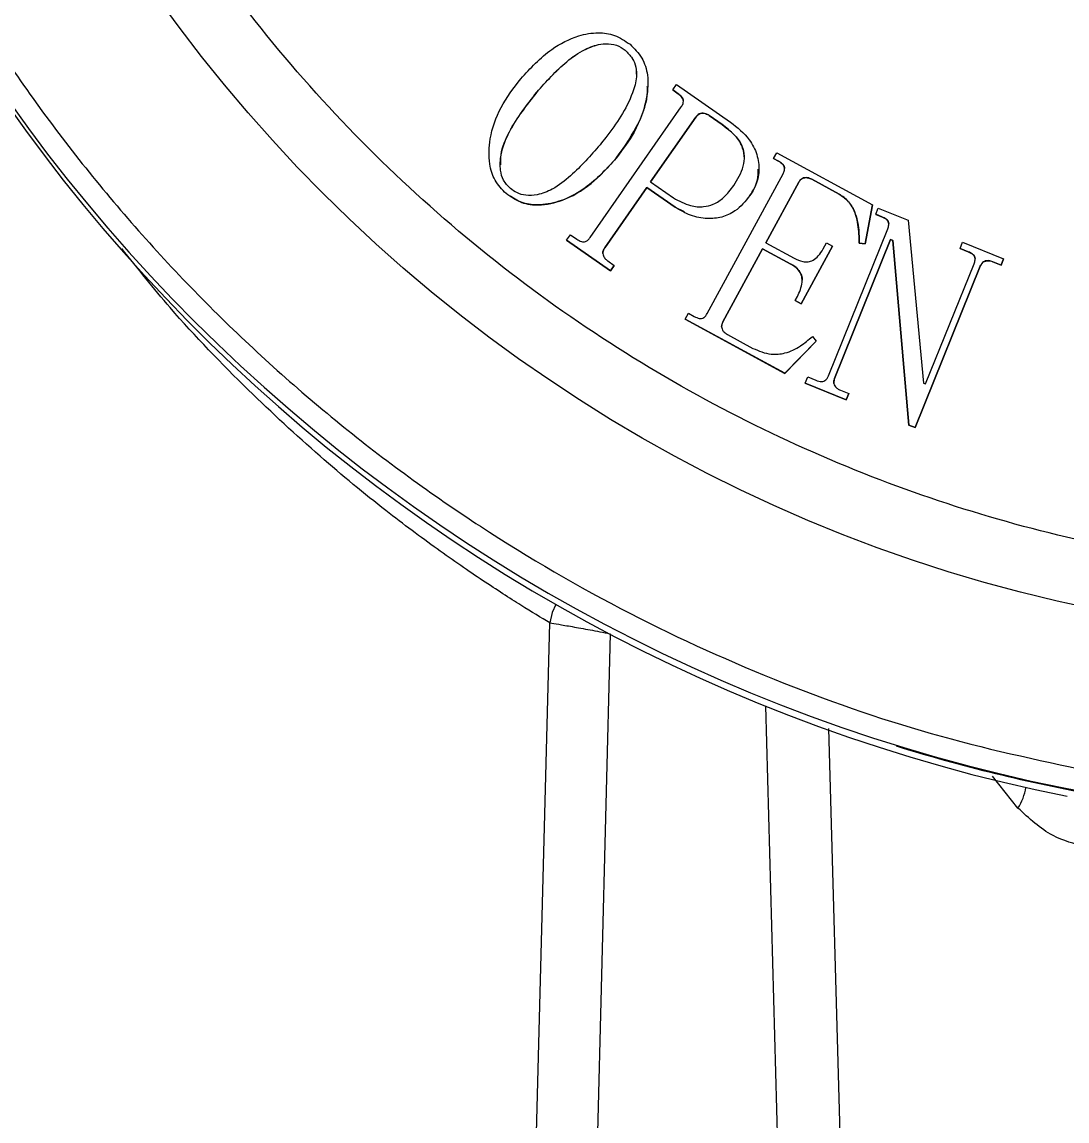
# Model space of a CAD drawing. Header units: millimetres. Extents: x 2136 to 4572, y 748 to 2471.
# Drawn here: x 3711.2 to 3760.1, y 2117.7 to 2169.1 of the extents above; entities that cross this region are included whole.
import ezdxf

# ---------------------------------------------------------------- set-up
doc = ezdxf.new("R2010")
doc.units = ezdxf.units.MM

msp = doc.modelspace()

# ---------------------------------------------------------------- linework, layer by layer
at = {"color": 7, "linetype": 'Continuous', "lineweight": 25}
for p, q in [((3740.49, 2166.13), (3740.49, 2166.132)), ((3741.653, 2165.963), (3741.832, 2166.221)), ((3741.909, 2165.784), (3741.653, 2165.963)), ((3741.653, 2165.963), (3741.653, 2165.961)), ((3741.832, 2166.221), (3744.361, 2164.457)), ((3741.653, 2165.961), (3741.909, 2165.782)), ((3741.909, 2165.784), (3741.909, 2165.782)), ((3737.783, 2159.044), (3742.057, 2165.172)), ((3742.743, 2164.694), (3740.62, 2161.652)), ((3740.621, 2161.651), (3742.743, 2164.692)), ((3742.743, 2164.692), (3742.743, 2164.694)), ((3743.966, 2164.349), (3743.367, 2164.767)), ((3743.367, 2164.765), (3743.367, 2164.767)), ((3743.367, 2164.765), (3743.966, 2164.347)), ((3743.966, 2164.347), (3743.966, 2164.349)), ((3733.049, 2163.08), (3733.049, 2163.078)), ((3746.384, 2162.748), (3746.534, 2163.022)), ((3746.534, 2163.022), (3751.019, 2160.587)), ((3746.613, 2162.623), (3746.384, 2162.748)), ((3746.384, 2162.748), (3746.384, 2162.746)), ((3746.384, 2162.746), (3746.613, 2162.621)), ((3746.613, 2162.623), (3746.613, 2162.621)), ((3743.275, 2155.492), (3746.827, 2162.034)), ((3745.693, 2162.253), (3745.693, 2162.256)), ((3740.441, 2161.394), (3738.468, 2158.566)), ((3738.468, 2158.564), (3740.441, 2161.392)), ((3741.768, 2160.467), (3740.441, 2161.394)), ((3740.441, 2161.394), (3740.441, 2161.392)), ((3740.441, 2161.392), (3741.768, 2160.465)), ((3740.62, 2161.652), (3741.691, 2160.905)), ((3747.559, 2161.637), (3746.02, 2158.799)), ((3746.021, 2158.799), (3747.559, 2161.635)), ((3747.559, 2161.637), (3747.559, 2161.635)), ((3749.449, 2161.084), (3748.168, 2161.779)), ((3748.168, 2161.779), (3748.168, 2161.777)), ((3748.168, 2161.777), (3749.449, 2161.082)), ((3749.449, 2161.084), (3749.449, 2161.082)), ((3741.768, 2160.467), (3741.768, 2160.465)), ((3741.768, 2160.465), (3742.188, 2160.265)), ((3751.019, 2160.587), (3750.676, 2158.759)), ((3750.676, 2158.757), (3751.019, 2160.585)), ((3751.019, 2160.587), (3751.019, 2160.585)), ((3751.169, 2160.136), (3751.286, 2160.425)), ((3751.286, 2160.425), (3752.683, 2159.86)), ((3751.458, 2160.018), (3751.169, 2160.136)), ((3751.169, 2160.136), (3751.169, 2160.133)), ((3751.169, 2160.133), (3751.458, 2160.016)), ((3751.458, 2160.018), (3751.458, 2160.016)), ((3752.683, 2159.86), (3753.407, 2152.228)), ((3748.954, 2152.571), (3751.735, 2159.457)), ((3736.677, 2158.922), (3736.858, 2159.181)), ((3738.734, 2157.485), (3736.677, 2158.922)), ((3736.677, 2158.922), (3736.677, 2158.92)), ((3736.677, 2158.92), (3738.734, 2157.483)), ((3736.858, 2159.181), (3737.157, 2158.971)), ((3746.02, 2158.799), (3747.345, 2158.079)), ((3748.711, 2158.522), (3748.861, 2158.797)), ((3748.861, 2158.797), (3749.135, 2158.649)), ((3751.868, 2158.955), (3749.243, 2152.453)), ((3749.243, 2152.451), (3751.868, 2158.953)), ((3750.676, 2158.759), (3750.396, 2158.791)), ((3750.396, 2158.791), (3750.396, 2158.789)), ((3750.396, 2158.789), (3750.676, 2158.757)), ((3750.676, 2158.759), (3750.676, 2158.757)), ((3751.965, 2158.916), (3751.868, 2158.955)), ((3751.868, 2158.955), (3751.868, 2158.953)), ((3751.868, 2158.953), (3751.965, 2158.914)), ((3752.725, 2150.263), (3751.965, 2158.916)), ((3751.965, 2158.916), (3751.965, 2158.914)), ((3751.965, 2158.914), (3752.725, 2150.261)), ((3755.118, 2158.539), (3755.235, 2158.828)), ((3755.235, 2158.828), (3757.162, 2158.049)), ((3738.468, 2158.566), (3738.468, 2158.564)), ((3745.869, 2158.526), (3744.007, 2155.095)), ((3744.007, 2155.093), (3745.869, 2158.523)), ((3747.195, 2157.805), (3745.869, 2158.526)), ((3745.869, 2158.526), (3745.869, 2158.523)), ((3745.869, 2158.523), (3747.195, 2157.803)), ((3749.135, 2158.649), (3747.669, 2155.95)), ((3747.669, 2155.948), (3749.135, 2158.647)), ((3749.135, 2158.649), (3749.135, 2158.647)), ((3755.503, 2158.384), (3755.118, 2158.539)), ((3755.118, 2158.539), (3755.118, 2158.536)), ((3755.118, 2158.536), (3755.503, 2158.382)), ((3755.503, 2158.384), (3755.503, 2158.382)), ((3738.615, 2157.953), (3738.915, 2157.743)), ((3738.915, 2157.743), (3738.734, 2157.485)), ((3738.734, 2157.483), (3738.915, 2157.741)), ((3738.915, 2157.743), (3738.915, 2157.741)), ((3747.195, 2157.805), (3747.195, 2157.803)), ((3753.504, 2152.189), (3755.781, 2157.824)), ((3757.044, 2157.76), (3756.659, 2157.916)), ((3756.659, 2157.916), (3756.659, 2157.914)), ((3756.659, 2157.914), (3757.044, 2157.758)), ((3757.162, 2158.049), (3757.044, 2157.76)), ((3757.044, 2157.758), (3757.162, 2158.047)), ((3757.044, 2157.76), (3757.044, 2157.758)), ((3757.162, 2158.049), (3757.162, 2158.047)), ((3738.734, 2157.485), (3738.734, 2157.483)), ((3756.07, 2157.706), (3753.014, 2150.145)), ((3753.014, 2150.143), (3756.07, 2157.704)), ((3756.07, 2157.706), (3756.07, 2157.704)), ((3747.395, 2156.098), (3747.495, 2156.281)), ((3747.669, 2155.95), (3747.395, 2156.098)), ((3747.395, 2156.098), (3747.395, 2156.096)), ((3747.395, 2156.096), (3747.669, 2155.948)), ((3747.669, 2155.95), (3747.669, 2155.948)), ((3742.24, 2155.224), (3742.389, 2155.499)), ((3746.908, 2152.689), (3742.24, 2155.224)), ((3742.24, 2155.224), (3742.24, 2155.222)), ((3742.24, 2155.222), (3746.908, 2152.687)), ((3742.389, 2155.499), (3742.664, 2155.349)), ((3744.007, 2155.095), (3744.007, 2155.093)), ((3744.219, 2154.505), (3745.409, 2153.858)), ((3748.378, 2154.201), (3746.908, 2152.689)), ((3746.908, 2152.687), (3748.378, 2154.199)), ((3748.198, 2154.417), (3748.378, 2154.201)), ((3748.378, 2154.201), (3748.378, 2154.199)), ((3746.908, 2152.689), (3746.908, 2152.687)), ((3747.861, 2152.228), (3747.979, 2152.517)), ((3749.788, 2151.45), (3747.861, 2152.228)), ((3747.861, 2152.228), (3747.861, 2152.226)), ((3747.861, 2152.226), (3749.788, 2151.447)), ((3747.979, 2152.517), (3748.364, 2152.361)), ((3749.243, 2152.453), (3749.243, 2152.451)), ((3753.407, 2152.228), (3753.504, 2152.189)), ((3749.52, 2151.895), (3749.905, 2151.739)), ((3749.905, 2151.739), (3749.788, 2151.45)), ((3749.788, 2151.447), (3749.905, 2151.736)), ((3749.905, 2151.739), (3749.905, 2151.736)), ((3749.788, 2151.45), (3749.788, 2151.447)), ((3753.014, 2150.145), (3752.725, 2150.263)), ((3752.725, 2150.263), (3752.725, 2150.261)), ((3752.725, 2150.261), (3753.014, 2150.143)), ((3753.014, 2150.145), (3753.014, 2150.143)), ((3735.114, 2111.264), (3735.898, 2140.995)), ((3738.725, 2140.492), (3737.981, 2111.26)), ((3746.729, 2111.26), (3746.026, 2137.118)), ((3748.954, 2136.046), (3749.644, 2111.265)), ((3757.832, 2132.324), (3756.641, 2133.82))]:
    msp.add_line(p, q, dxfattribs=at)
at = {"color": 7, "linetype": 'Continuous', "lineweight": 25, "flags": 128}
msp.add_lwpolyline([(3736.174, 2141.865), (3736, 2141.481), (3735.898, 2140.995)], dxfattribs=at)
at = {"color": 7, "linetype": 'Continuous', "lineweight": 25}
msp.add_circle((3775.82, 2211.68), 71.5, dxfattribs=at)
for centre, radius, start, end in [((3775.82, 2211.678), 80, 190.30617, 259.69396), ((3775.897, 2211.305), 80, 190.52799, 258.6349), ((3775.82, 2211.644), 80, 252.76849, 259.69392), ((3755.938, 2133.613), 2.29, 325.7665, 351.8077)]:
    msp.add_arc(centre, radius, start, end, dxfattribs=at)
for points, knots in [([(3844.32, 2211.686), (3844.265, 2209.597), (3844.156, 2205.419), (3843.246, 2199.08), (3841.76, 2192.728), (3839.586, 2186.362), (3836.755, 2180.139), (3833.241, 2174.116), (3829.087, 2168.424), (3824.344, 2163.163), (3819.082, 2158.42), (3813.39, 2154.265), (3807.368, 2150.752), (3801.145, 2147.92), (3794.779, 2145.749), (3788.427, 2144.254), (3782.088, 2143.376), (3775.82, 2143.091), (3769.553, 2143.376), (3763.214, 2144.254), (3756.862, 2145.749), (3750.496, 2147.92), (3744.273, 2150.752), (3738.25, 2154.265), (3732.558, 2158.42), (3727.297, 2163.163), (3722.554, 2168.424), (3718.399, 2174.116), (3714.886, 2180.139), (3712.055, 2186.362), (3709.881, 2192.728), (3708.395, 2199.08), (3707.485, 2205.419), (3707.375, 2209.597), (3707.32, 2211.686)], [0, 0, 0, 0, 0.029124, 0.058248, 0.08912, 0.119994, 0.151902, 0.184313, 0.217069, 0.25, 0.282931, 0.315687, 0.348098, 0.380006, 0.410878, 0.441752, 0.470875, 0.5, 0.529123, 0.558248, 0.58912, 0.619994, 0.651902, 0.684313, 0.717069, 0.75, 0.782931, 0.815687, 0.848098, 0.880006, 0.910878, 0.941752, 0.970875, 1, 1, 1, 1]), ([(3698.095, 2197.546), (3698.621, 2195.05), (3699.684, 2190.013), (3702.222, 2182.636), (3705.492, 2175.394), (3709.554, 2168.415), (3714.366, 2161.812), (3719.858, 2155.718), (3725.952, 2150.226), (3732.555, 2145.414), (3739.534, 2141.351), (3746.776, 2138.082), (3754.153, 2135.543), (3759.191, 2134.481), (3761.687, 2133.954)], [0, 0, 0, 0, 0.079959, 0.161371, 0.244142, 0.328893, 0.414217, 0.5, 0.585778, 0.671102, 0.755858, 0.838624, 0.920039, 1, 1, 1, 1]), ([(3734.53, 2166.483), (3734.988, 2166.98), (3735.765, 2167.823), (3737.083, 2168.496), (3738.11, 2168.687), (3738.973, 2168.567), (3739.42, 2168.261), (3739.654, 2168.101)], [0, 0, 0, 0, 0.337884, 0.573603, 0.730566, 0.85906, 1, 1, 1, 1]), ([(3735.289, 2165.853), (3735.732, 2166.358), (3736.402, 2167.121), (3737.453, 2167.85), (3738.181, 2168.123), (3738.777, 2168.145), (3739.173, 2168.013), (3739.364, 2167.867), (3739.423, 2167.822)], [0, 0, 0, 0, 0.39949, 0.604579, 0.758371, 0.856867, 0.955984, 1, 1, 1, 1]), ([(3735.289, 2165.851), (3735.732, 2166.356), (3736.402, 2167.119), (3737.453, 2167.848), (3738.181, 2168.12), (3738.777, 2168.143), (3739.173, 2168.011), (3739.364, 2167.865), (3739.423, 2167.82)], [0, 0, 0, 0, 0.39949, 0.604579, 0.758371, 0.856867, 0.955984, 1, 1, 1, 1]), ([(3739.654, 2168.101), (3739.855, 2167.9), (3740.26, 2167.496), (3740.532, 2166.602), (3740.45, 2165.389), (3739.958, 2164.028), (3739.306, 2163.162), (3739.007, 2162.765)], [0, 0, 0, 0, 0.141994, 0.285364, 0.454307, 0.749816, 1, 1, 1, 1]), ([(3739.423, 2167.822), (3739.544, 2167.704), (3739.776, 2167.48), (3739.952, 2167.031), (3739.978, 2166.465), (3739.63, 2165.28), (3738.941, 2164.254), (3738.34, 2163.51), (3738.248, 2163.395)], [0, 0, 0, 0, 0.099608, 0.189208, 0.278687, 0.431625, 0.91232, 1, 1, 1, 1]), ([(3739.423, 2167.82), (3739.543, 2167.702), (3739.773, 2167.478), (3739.945, 2167.068), (3739.947, 2166.807), (3739.947, 2166.697)], [0, 0, 0, 0, 0.391858, 0.744344, 1, 1, 1, 1]), ([(3733.848, 2161.107), (3733.655, 2161.305), (3733.277, 2161.695), (3733.017, 2162.617), (3733.053, 2163.804), (3733.558, 2165.201), (3734.201, 2166.049), (3734.53, 2166.483)], [0, 0, 0, 0, 0.136914, 0.269244, 0.466964, 0.727179, 1, 1, 1, 1]), ([(3739.007, 2162.763), (3739.393, 2163.311), (3740.062, 2164.258), (3740.489, 2165.477), (3740.468, 2166.049), (3740.464, 2166.129)], [0, 0, 0, 0, 0.540379, 0.935169, 1, 1, 1, 1]), ([(3734.046, 2161.346), (3733.928, 2161.469), (3733.697, 2161.71), (3733.547, 2162.28), (3733.596, 2163.069), (3734.11, 2164.37), (3734.818, 2165.261), (3735.289, 2165.853)], [0, 0, 0, 0, 0.0990027, 0.1927602, 0.3351777, 0.5578285, 1, 1, 1, 1]), ([(3733.599, 2162.452), (3733.599, 2162.61), (3733.597, 2163.149), (3734.132, 2164.367), (3734.827, 2165.258), (3735.289, 2165.851)], [0, 0, 0, 0, 0.121806, 0.415916, 1, 1, 1, 1]), ([(3742.057, 2165.172), (3742.088, 2165.222), (3742.138, 2165.303), (3742.161, 2165.434), (3742.139, 2165.548), (3742.056, 2165.674), (3741.965, 2165.742), (3741.909, 2165.784)], [0, 0, 0, 0, 0.242147, 0.388856, 0.536837, 0.710317, 1, 1, 1, 1]), ([(3741.909, 2165.782), (3741.98, 2165.727), (3742.079, 2165.65), (3742.15, 2165.517), (3742.15, 2165.461), (3742.149, 2165.44)], [0, 0, 0, 0, 0.613941, 0.8617155, 1, 1, 1, 1]), ([(3743.367, 2164.767), (3743.297, 2164.808), (3743.19, 2164.871), (3743.02, 2164.881), (3742.897, 2164.848), (3742.806, 2164.774), (3742.763, 2164.719), (3742.743, 2164.694)], [0, 0, 0, 0, 0.336259, 0.518412, 0.701425, 0.865829, 1, 1, 1, 1]), ([(3742.743, 2164.692), (3742.778, 2164.736), (3742.837, 2164.81), (3742.958, 2164.867), (3743.076, 2164.88), (3743.22, 2164.854), (3743.312, 2164.798), (3743.367, 2164.765)], [0, 0, 0, 0, 0.234766, 0.393258, 0.551032, 0.728919, 1, 1, 1, 1]), ([(3744.361, 2164.457), (3744.682, 2164.203), (3745.206, 2163.788), (3745.636, 2162.952), (3745.737, 2162.18), (3745.581, 2161.508), (3745.362, 2161.155), (3745.276, 2161.016)], [0, 0, 0, 0, 0.303232, 0.495993, 0.689194, 0.877678, 1, 1, 1, 1]), ([(3744.515, 2161.483), (3744.694, 2161.774), (3744.961, 2162.206), (3745.04, 2162.882), (3744.902, 2163.408), (3744.53, 2163.92), (3744.167, 2164.196), (3743.966, 2164.349)], [0, 0, 0, 0, 0.300507, 0.4469011, 0.5941839, 0.7750715, 1, 1, 1, 1]), ([(3743.966, 2164.347), (3744.233, 2164.139), (3744.632, 2163.828), (3744.977, 2163.236), (3744.999, 2162.904), (3745.009, 2162.74)], [0, 0, 0, 0, 0.505642, 0.75535, 1, 1, 1, 1]), ([(3738.248, 2163.395), (3737.808, 2162.891), (3737.137, 2162.12), (3736.122, 2161.328), (3735.382, 2161.037), (3734.797, 2160.997), (3734.359, 2161.118), (3734.142, 2161.276), (3734.046, 2161.346)], [0, 0, 0, 0, 0.388784, 0.594507, 0.742724, 0.84452, 0.93111, 1, 1, 1, 1]), ([(3739.007, 2162.765), (3738.551, 2162.267), (3737.783, 2161.427), (3736.454, 2160.726), (3735.401, 2160.535), (3734.516, 2160.653), (3734.074, 2160.953), (3733.848, 2161.107)], [0, 0, 0, 0, 0.335274, 0.565807, 0.736276, 0.864906, 1, 1, 1, 1]), ([(3734.047, 2160.998), (3734.247, 2160.87), (3734.687, 2160.588), (3735.619, 2160.546), (3736.792, 2160.842), (3737.995, 2161.634), (3738.679, 2162.398), (3739.007, 2162.763)], [0, 0, 0, 0, 0.121771, 0.267676, 0.467636, 0.745049, 1, 1, 1, 1]), ([(3746.827, 2162.034), (3746.853, 2162.087), (3746.895, 2162.173), (3746.901, 2162.305), (3746.868, 2162.416), (3746.771, 2162.532), (3746.674, 2162.588), (3746.613, 2162.623)], [0, 0, 0, 0, 0.244604, 0.390165, 0.536734, 0.711366, 1, 1, 1, 1]), ([(3746.613, 2162.621), (3746.686, 2162.578), (3746.791, 2162.516), (3746.882, 2162.387), (3746.89, 2162.318), (3746.894, 2162.286)], [0, 0, 0, 0, 0.550155, 0.788318, 1, 1, 1, 1]), ([(3745.276, 2161.014), (3745.424, 2161.252), (3745.664, 2161.636), (3745.657, 2162.084), (3745.654, 2162.256)], [0, 0, 0, 0, 0.616838, 1, 1, 1, 1]), ([(3748.168, 2161.779), (3748.104, 2161.809), (3747.998, 2161.858), (3747.843, 2161.858), (3747.727, 2161.825), (3747.629, 2161.749), (3747.584, 2161.678), (3747.559, 2161.637)], [0, 0, 0, 0, 0.2946797, 0.4891513, 0.6427246, 0.79668, 1, 1, 1, 1]), ([(3747.559, 2161.635), (3747.593, 2161.688), (3747.649, 2161.773), (3747.782, 2161.846), (3747.925, 2161.862), (3748.06, 2161.832), (3748.139, 2161.792), (3748.168, 2161.777)], [0, 0, 0, 0, 0.264438, 0.424852, 0.624763, 0.864134, 1, 1, 1, 1]), ([(3741.691, 2160.905), (3741.951, 2160.761), (3742.392, 2160.518), (3743.059, 2160.465), (3743.607, 2160.593), (3744.102, 2160.943), (3744.368, 2161.29), (3744.515, 2161.483)], [0, 0, 0, 0, 0.269335, 0.456647, 0.599702, 0.778351, 1, 1, 1, 1]), ([(3745.276, 2161.016), (3745.06, 2160.752), (3744.699, 2160.309), (3743.96, 2159.968), (3743.236, 2159.911), (3742.468, 2160.048), (3742.004, 2160.326), (3741.768, 2160.467)], [0, 0, 0, 0, 0.253557, 0.424716, 0.595645, 0.794239, 1, 1, 1, 1]), ([(3750.396, 2158.791), (3750.389, 2159.081), (3750.375, 2159.664), (3750.152, 2160.423), (3749.776, 2160.886), (3749.531, 2161.034), (3749.449, 2161.084)], [0, 0, 0, 0, 0.333446, 0.670522, 0.890051, 1, 1, 1, 1]), ([(3749.449, 2161.082), (3749.59, 2160.988), (3749.899, 2160.784), (3750.245, 2160.187), (3750.384, 2159.492), (3750.393, 2158.99), (3750.396, 2158.789)], [0, 0, 0, 0, 0.193125, 0.422079, 0.769445, 1, 1, 1, 1]), ([(3751.735, 2159.457), (3751.755, 2159.518), (3751.786, 2159.611), (3751.778, 2159.745), (3751.734, 2159.837), (3751.63, 2159.938), (3751.529, 2159.985), (3751.458, 2160.018)], [0, 0, 0, 0, 0.263647, 0.403144, 0.543417, 0.677144, 1, 1, 1, 1]), ([(3751.458, 2160.016), (3751.539, 2159.978), (3751.654, 2159.926), (3751.758, 2159.8), (3751.772, 2159.73), (3751.779, 2159.696)], [0, 0, 0, 0, 0.5591696, 0.7832763, 1, 1, 1, 1]), ([(3737.157, 2158.971), (3737.228, 2158.925), (3737.327, 2158.863), (3737.476, 2158.835), (3737.584, 2158.86), (3737.695, 2158.928), (3737.752, 2159.003), (3737.783, 2159.044)], [0, 0, 0, 0, 0.3451215, 0.47825, 0.6125433, 0.7923859, 1, 1, 1, 1]), ([(3735.898, 2140.995), (3735.476, 2141.249), (3734.633, 2141.758), (3733.1, 2142.741), (3731.73, 2143.67), (3730.621, 2144.451), (3729.446, 2145.311), (3727.638, 2146.693), (3725.052, 2148.814), (3721.621, 2151.997), (3718.455, 2155.258), (3716.586, 2157.597), (3715.841, 2158.53)], [0, 0, 0, 0, 0.109984, 0.219759, 0.27493, 0.330421, 0.386353, 0.442844, 0.579253, 0.726129, 0.890731, 1, 1, 1, 1]), ([(3738.385, 2158.299), (3738.384, 2158.305), (3738.374, 2158.357), (3738.401, 2158.454), (3738.447, 2158.528), (3738.468, 2158.564)], [0, 0, 0, 0, 0.072005, 0.554723, 1, 1, 1, 1]), ([(3738.468, 2158.566), (3738.44, 2158.516), (3738.392, 2158.434), (3738.374, 2158.299), (3738.414, 2158.166), (3738.495, 2158.044), (3738.579, 2157.981), (3738.615, 2157.953)], [0, 0, 0, 0, 0.2392653, 0.3980718, 0.5583573, 0.8110269, 1, 1, 1, 1]), ([(3747.345, 2158.079), (3747.478, 2158.016), (3747.686, 2157.919), (3748.001, 2157.899), (3748.259, 2157.988), (3748.515, 2158.196), (3748.64, 2158.404), (3748.711, 2158.522)], [0, 0, 0, 0, 0.265228, 0.413113, 0.562281, 0.751044, 1, 1, 1, 1]), ([(3755.781, 2157.824), (3755.801, 2157.885), (3755.832, 2157.978), (3755.823, 2158.111), (3755.779, 2158.203), (3755.675, 2158.305), (3755.574, 2158.352), (3755.503, 2158.384)], [0, 0, 0, 0, 0.263647, 0.403144, 0.543417, 0.677144, 1, 1, 1, 1]), ([(3755.503, 2158.382), (3755.585, 2158.345), (3755.699, 2158.292), (3755.804, 2158.166), (3755.817, 2158.097), (3755.824, 2158.062)], [0, 0, 0, 0, 0.55917, 0.783276, 1, 1, 1, 1]), ([(3747.495, 2156.281), (3747.596, 2156.5), (3747.736, 2156.803), (3747.717, 2157.231), (3747.597, 2157.495), (3747.403, 2157.682), (3747.256, 2157.769), (3747.195, 2157.805)], [0, 0, 0, 0, 0.4002553, 0.5540467, 0.7092134, 0.880119, 1, 1, 1, 1]), ([(3747.195, 2157.803), (3747.314, 2157.729), (3747.506, 2157.609), (3747.673, 2157.346), (3747.73, 2157.154), (3747.715, 2157.048), (3747.712, 2157.027)], [0, 0, 0, 0, 0.419661, 0.676448, 0.934087, 1, 1, 1, 1]), ([(3756.659, 2157.916), (3756.593, 2157.939), (3756.482, 2157.976), (3756.328, 2157.96), (3756.217, 2157.912), (3756.127, 2157.827), (3756.091, 2157.75), (3756.07, 2157.706)], [0, 0, 0, 0, 0.292493, 0.488495, 0.642099, 0.795375, 1, 1, 1, 1]), ([(3756.07, 2157.704), (3756.1, 2157.764), (3756.147, 2157.857), (3756.266, 2157.937), (3756.389, 2157.966), (3756.526, 2157.963), (3756.617, 2157.93), (3756.659, 2157.914)], [0, 0, 0, 0, 0.277567, 0.434289, 0.591034, 0.809151, 1, 1, 1, 1]), ([(3742.664, 2155.349), (3742.741, 2155.312), (3742.851, 2155.258), (3743.011, 2155.253), (3743.121, 2155.3), (3743.211, 2155.383), (3743.254, 2155.456), (3743.275, 2155.492)], [0, 0, 0, 0, 0.350066, 0.499422, 0.650662, 0.830252, 1, 1, 1, 1]), ([(3743.954, 2154.841), (3743.952, 2154.853), (3743.94, 2154.904), (3743.961, 2154.993), (3743.992, 2155.061), (3744.007, 2155.093)], [0, 0, 0, 0, 0.142052, 0.594886, 1, 1, 1, 1]), ([(3744.007, 2155.095), (3743.984, 2155.044), (3743.944, 2154.957), (3743.947, 2154.82), (3743.989, 2154.706), (3744.08, 2154.595), (3744.167, 2154.539), (3744.219, 2154.505)], [0, 0, 0, 0, 0.233621, 0.399553, 0.564983, 0.740199, 1, 1, 1, 1]), ([(3745.409, 2153.858), (3745.693, 2153.739), (3746.177, 2153.534), (3746.977, 2153.615), (3747.637, 2153.929), (3748.018, 2154.26), (3748.198, 2154.417)], [0, 0, 0, 0, 0.296463, 0.506276, 0.766316, 1, 1, 1, 1]), ([(3748.364, 2152.361), (3748.454, 2152.328), (3748.579, 2152.282), (3748.746, 2152.315), (3748.851, 2152.39), (3748.916, 2152.483), (3748.946, 2152.552), (3748.954, 2152.571)], [0, 0, 0, 0, 0.388994, 0.538184, 0.687796, 0.914813, 1, 1, 1, 1]), ([(3749.243, 2152.453), (3749.222, 2152.389), (3749.191, 2152.289), (3749.221, 2152.15), (3749.291, 2152.041), (3749.393, 2151.951), (3749.482, 2151.912), (3749.52, 2151.895)], [0, 0, 0, 0, 0.2808974, 0.4343636, 0.5874099, 0.8242139, 1, 1, 1, 1]), ([(3749.21, 2152.218), (3749.207, 2152.246), (3749.198, 2152.326), (3749.225, 2152.402), (3749.243, 2152.451)], [0, 0, 0, 0, 0.3514921, 1, 1, 1, 1]), ([(3735.898, 2140.995), (3736.021, 2140.977), (3736.266, 2140.94), (3736.935, 2140.824), (3737.771, 2140.673), (3738.404, 2140.553), (3738.725, 2140.492)], [0, 0, 0, 0, 0.242274, 0.486318, 0.740082, 1, 1, 1, 1]), ([(3760.986, 2130.506), (3760.467, 2130.648), (3759.278, 2130.974), (3758.353, 2131.838), (3757.832, 2132.324)], [0, 0, 0, 0, 0.437173, 1, 1, 1, 1])]:
    msp.add_open_spline(points, degree=3, knots=knots, dxfattribs=at)

doc.saveas('drawing.dxf')
